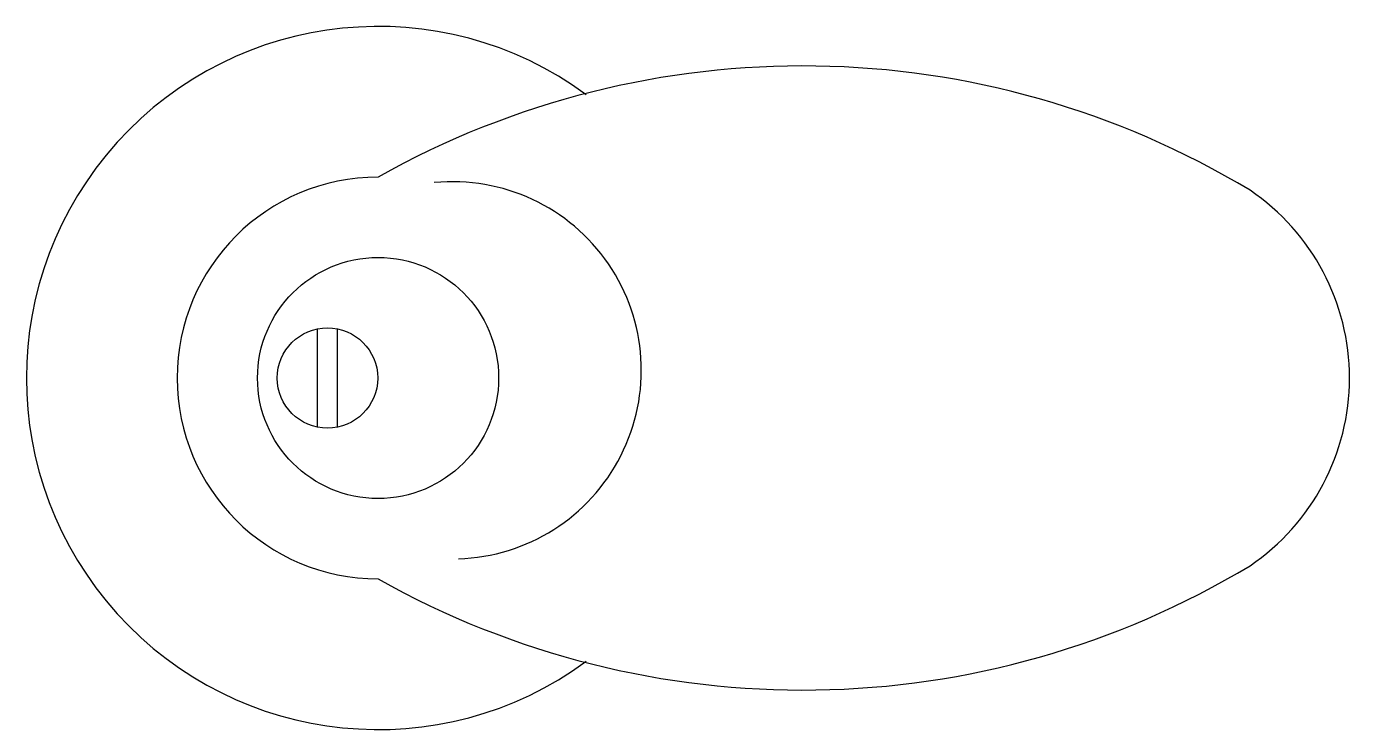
# Model space of a CAD drawing. Header units: metres. Extents: x 1556 to 1728, y 2203 to 2294.
import ezdxf

# ---------------------------------------------------------------- set-up
doc = ezdxf.new("R2010")
doc.units = ezdxf.units.M
doc.layers.add('3', color=3, linetype='Continuous')
doc.layers.add('7', color=7, linetype='Continuous')

msp = doc.modelspace()

# ---------------------------------------------------------------- linework, layer by layer
at = {"layer": '3'}
for p, q in [((1593.96, 2242.23), (1593.96, 2254.97)), ((1596.56, 2242.23), (1596.56, 2254.97))]:
    msp.add_line(p, q, dxfattribs=at)
msp.add_circle((1601.81, 2248.6), 15.6, dxfattribs=at)
msp.add_arc((1611.47, 2249.6), 24.4, 271.74, 95.61, dxfattribs=at)
at = {"layer": '7'}
msp.add_lwpolyline([(1601.81, 2222.6, 0.27), (1714.64, 2224.31, 0.53), (1714.64, 2272.89, 0.27), (1601.81, 2274.6, 1)], format="xyb", close=True, dxfattribs=at)
msp.add_circle((1595.26, 2248.6), 6.5, dxfattribs=at)
msp.add_arc((1601.81, 2248.6), 45.5, 53.69, 306.31, dxfattribs=at)

doc.saveas('drawing.dxf')
